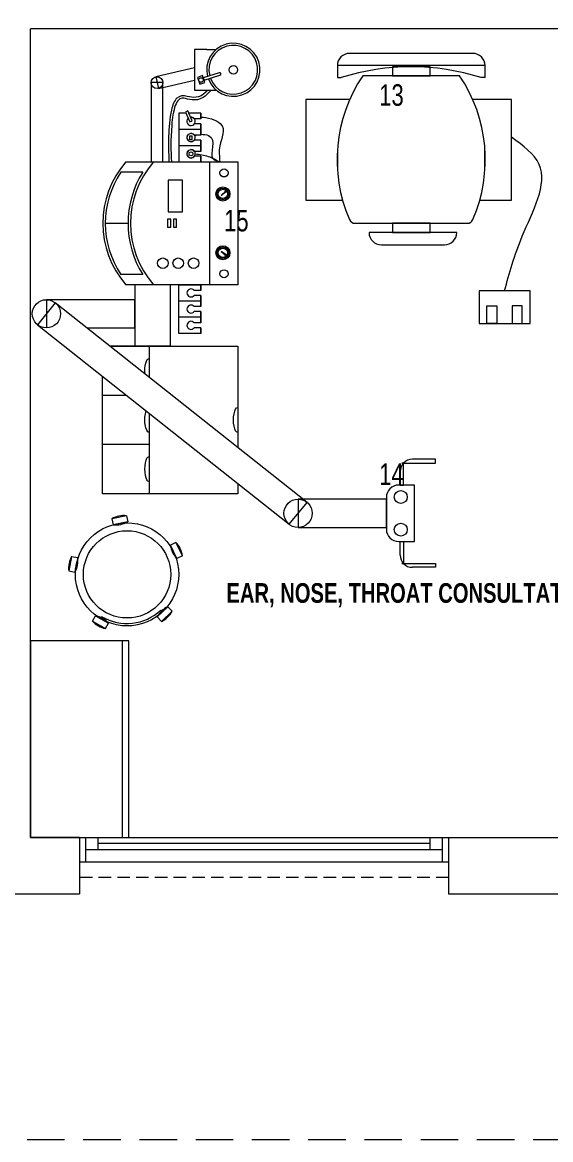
# Model space of a CAD drawing. Header units: millimetres. Extents: x -160614 to 59925, y -157025 to 0.
# Drawn here: x -33385 to -31237, y -117093 to -112546 of the extents above; entities that cross this region are included whole.
import ezdxf

# ---------------------------------------------------------------- set-up
doc = ezdxf.new("R2010")
doc.units = ezdxf.units.MM
doc.header["$LTSCALE"] = 8
doc.linetypes.add('HIDDEN', pattern=[9.525, 6.35, -3.175])
for name, color, linetype, lineweight in [('72_EGR_BASE_TEXT', 9, 'Continuous', 5), ('72_EGR_EQP_TAG', 9, 'Continuous', 5), ('Aluminum', 9, 'Continuous', 5), ('LOADING', 9, 'Continuous', 5), ('Proj', 9, 'Continuous', 5), ('Walls', 9, 'Continuous', 5)]:
    doc.layers.add(name, color=color, linetype=linetype, lineweight=lineweight)
doc.styles.add('X3G_ENTITY_257CFD', font='swisscl.ttf', dxfattribs={"height": 200})
doc.styles.add('X3G_ENTITY_9EC9', font='swisscl.ttf', dxfattribs={"height": 0.2})

# ---------------------------------------------------------------- blocks, each defined once
blk = doc.blocks.new('GF21027-P')
at = {"layer": 'LOADING'}
for p, q in [((0.4, 0.4), (-0.4, 0.4)), ((-0.4, 0.4), (-0.4, 0)), ((0.4, 0), (0.4, 0.4)), ((-0.4, 0.025), (0.4, 0.025)), ((-0.4, 0), (0.4, 0))]:
    blk.add_line(p, q, dxfattribs=at)
blk = doc.blocks.new('HF10037B-P')
at = {"layer": 'LOADING'}
for p, q in [((0.2459, 0.134), (0.1859, 0.134)), ((0.1859, 0.134), (0.1859, 0.109)), ((0.2459, 0.109), (0.1859, 0.109)), ((0.2459, 0.134), (0.2459, 0.109)), ((0, 0), (-0.0142, -0.0583)), ((0, 0), (0.0243, -0.0059)), ((0.0243, -0.0059), (0.01, -0.0642)), ((0.4069, -0.0417), (0.4165, -0.0387)), ((0.4071, -0.0094), (0.431, -0.0018)), ((0.4071, -0.0094), (0.4255, -0.0665)), ((0.431, -0.0018), (0.4493, -0.0589)), ((-0.0142, -0.0583), (0.01, -0.0642)), ((0.4255, -0.0665), (0.4493, -0.0589)), ((0.0524, -0.2725), (0.0674, -0.2525)), ((0.0524, -0.2725), (0.1004, -0.3085)), ((0.0674, -0.2525), (0.1154, -0.2885)), ((0.3125, -0.2897), (0.362, -0.2558)), ((0.3267, -0.268), (0.3323, -0.2763)), ((0.3761, -0.2764), (0.362, -0.2558)), ((0.1004, -0.3085), (0.1154, -0.2885)), ((0.3266, -0.3103), (0.3125, -0.2897)), ((0.3266, -0.3103), (0.3761, -0.2764))]:
    blk.add_line(p, q, dxfattribs=at)
for radius in [0.21, 0.1775]:
    blk.add_circle((0.2161, -0.1014), radius, dxfattribs=at)
for centre, radius, start, end in [((0.2159, 0.0465), 0.0925, 71.0754, 108.9246), ((0.2159, 0.1965), 0.0925, 251.0754, 288.9246), ((0.0779, -0.0499), 0.0925, 147.3419, 185.1912), ((-0.0678, -0.0143), 0.0925, 327.3419, 5.1912), ((0.2161, -0.1014), 0.2, 303.6037, 17.3657), ((0.4996, -0.0113), 0.0925, 178.8412, 216.6904), ((0.3568, -0.057), 0.0925, 358.8412, 36.6904), ((0.1289, -0.2205), 0.0925, 214.1875, 252.0368), ((0.0389, -0.3404), 0.0925, 34.1875, 72.0368), ((0.3867, -0.3449), 0.0925, 105.5121, 143.3614), ((0.3019, -0.2212), 0.0925, 285.5121, 323.3614)]:
    blk.add_arc(centre, radius, start, end, dxfattribs=at)
blk = doc.blocks.new('1stF')
at = {"layer": 'Aluminum', "color": 9}
for p, q in [((-33152.3, -115862.6, 0.1), (-31652.3, -115862.6, 0.1)), ((-33127.3, -115962.6, 0.1), (-33127.3, -115862.6, 0.1)), ((-33077.3, -115912.6, 0.1), (-33077.3, -115862.6, 0.1)), ((-31727.3, -115912.6, 0.1), (-31727.3, -115862.6, 0.1)), ((-31677.3, -115962.6, 0.1), (-31677.3, -115862.6, 0.1)), ((-33127.3, -115912.6, 0.1), (-31677.3, -115912.6, 0.1)), ((-31727.3, -115887.6, 0.1), (-33077.3, -115887.6, 0.1)), ((-33152.3, -115962.6, 0.1), (-31652.3, -115962.6, 0.1))]:
    blk.add_line(p, q, dxfattribs=at)
at = {"layer": 'LOADING', "color": 9}
for p, q in [((-32635.3, -112656.7, 0), (-32685.1, -112656.7, 0)), ((-32685.1, -112656.7, 0), (-32685.1, -112821.9, 0)), ((-32635.3, -112656.7, 0), (-32597, -112656.7, 0)), ((-31553.9, -112672.6, 0), (-32054.3, -112672.6, 0)), ((-32685.1, -112731.8, 0), (-32842.9, -112768.3, 0)), ((-31503.9, -112722, 0), (-32104.3, -112722, 0)), ((-32104.3, -112722.6, 0), (-32104.3, -112771.3, 0)), ((-31880.6, -112727, 0), (-31880.6, -112763.9, 0)), ((-31727.6, -112727, 0), (-31880.6, -112727, 0)), ((-31727.6, -112763.9, 0), (-31727.6, -112727, 0)), ((-31503.9, -112771.3, 0), (-31503.9, -112722.6, 0)), ((-32813.4, -112791.7, 0), (-32861.5, -112791.7, 0)), ((-32861.5, -112791.7, 0), (-32861.5, -113114.2, 0)), ((-32842.9, -112768.3, 0), (-32832.1, -112815.1, 0)), ((-32832.1, -112815.1, 0), (-32685.1, -112781.2, 0)), ((-32813.4, -113114.2, 0), (-32813.4, -112791.7, 0)), ((-32652, -112763.3, 0), (-32673, -112770.1, 0)), ((-32673, -112770.1, 0), (-32664, -112797.9, 0)), ((-32664, -112797.9, 0), (-32643, -112791.1, 0)), ((-32643, -112791.1, 0), (-32652, -112763.3, 0)), ((-32584.9, -112751.2, 0), (-32649.2, -112772.1, 0)), ((-32649.2, -112772.1, 0), (-32645.9, -112782.2, 0)), ((-32645.9, -112782.2, 0), (-32581.6, -112761.4, 0)), ((-32104.3, -112771.3, 0), (-32088.3, -112771.3, 0)), ((-31607, -112763.9, 0), (-32001.2, -112763.9, 0)), ((-31880.6, -112763.9, 0), (-31727.6, -112763.9, 0)), ((-31503.9, -112771.3, 0), (-31519.9, -112771.3, 0)), ((-32685.1, -112821.9, 0), (-32635.3, -112821.9, 0)), ((-32635.3, -112821.9, 0), (-32597, -112821.9, 0)), ((-32054.3, -112860.5, 0), (-32232.6, -112860.5, 0)), ((-32232.6, -112860.5, 0), (-32232.6, -113270.3, 0)), ((-31396.3, -112860.5, 0), (-31553.9, -112860.5, 0)), ((-31396.3, -113270.3, 0), (-31396.3, -112860.5, 0)), ((-32719.7, -112916.2, 0), (-32748.3, -112916.2, 0)), ((-32748.3, -112916.2, 0), (-32748.3, -113114.2, 0)), ((-32712.7, -112907, 0), (-32721.9, -112911.2, 0)), ((-32721.9, -112911.2, 0), (-32703.9, -112951.3, 0)), ((-32694.6, -112947.1, 0), (-32712.7, -112907, 0)), ((-32659.3, -112916.2, 0), (-32708.5, -112916.2, 0)), ((-32659.3, -112939.2, 0), (-32659.3, -112916.2, 0)), ((-32659.3, -112916.2, 0), (-32659.3, -112939.2, 0)), ((-32703.9, -112951.3, 0), (-32694.6, -112947.1, 0)), ((-32659.3, -112939.2, 0), (-32686.3, -112939.2, 0)), ((-32659.3, -112959.2, 0), (-32686.3, -112959.2, 0)), ((-32659.3, -113005.2, 0), (-32659.3, -112959.2, 0)), ((-32659.3, -112959.2, 0), (-32659.3, -112982.2, 0)), ((-32659.3, -112982.2, 0), (-32748.3, -112982.2, 0)), ((-32705.9, -113009.3, 0), (-32705.9, -113022.5, 0)), ((-32693.9, -113009.3, 0), (-32705.9, -113009.3, 0)), ((-32693.9, -113022.5, 0), (-32693.9, -113009.3, 0)), ((-32659.3, -113005.2, 0), (-32686.3, -113005.2, 0)), ((-32659.3, -112982.2, 0), (-32659.3, -113005.2, 0)), ((-32659.3, -113048.2, 0), (-32748.3, -113048.2, 0)), ((-32705.9, -113022.5, 0), (-32693.9, -113022.5, 0)), ((-32659.3, -113025.2, 0), (-32686.3, -113025.2, 0)), ((-32659.3, -113071.2, 0), (-32659.3, -113025.2, 0)), ((-32659.3, -113025.2, 0), (-32659.3, -113048.2, 0)), ((-32659.3, -113048.2, 0), (-32659.3, -113071.2, 0)), ((-32104.1, -113063.9, 0), (-32104.1, -113147.4, 0)), ((-31504.1, -113147.4, 0), (-31504.1, -113063.9, 0)), ((-32659.3, -113071.2, 0), (-32686.3, -113071.2, 0)), ((-32659.3, -113091.2, 0), (-32686.3, -113091.2, 0)), ((-32659.3, -113114.2, 0), (-32659.3, -113091.2, 0)), ((-32659.3, -113091.2, 0), (-32659.3, -113114.2, 0)), ((-32895.7, -113156.2, 0), (-32984.1, -113156.2, 0)), ((-32964.6, -113114.2, 0), (-32509.5, -113114.2, 0)), ((-32748.3, -113114.2, 0), (-32659.3, -113114.2, 0)), ((-32624.5, -113114.2, 0), (-32624.5, -113614.2, 0)), ((-32509.5, -113114.2, 0), (-32509.5, -113614.2, 0)), ((-32792.5, -113188.9, 0), (-32792.5, -113316.9, 0)), ((-32734.4, -113188.9, 0), (-32792.5, -113188.9, 0)), ((-32734.4, -113316.9, 0), (-32734.4, -113188.9, 0)), ((-32593.4, -113244.5, 0), (-32588.4, -113244.5, 0)), ((-32583, -113231.3, 0), (-32586.6, -113227.8, 0)), ((-32576.3, -113250.1, 0), (-32570.6, -113245.3, 0)), ((-32575.1, -113248, 0), (-32570.6, -113245.2, 0)), ((-32574.1, -113249.3, 0), (-32570.4, -113245.4, 0)), ((-32569.6, -113225.7, 0), (-32569.6, -113220.7, 0)), ((-32569.6, -113225.7, 0), (-32569.6, -113220.7, 0)), ((-32560.3, -113234.8, 0), (-32568.7, -113243.6, 0)), ((-32568.6, -113243.7, 0), (-32555.7, -113233, 0)), ((-32558.3, -113237.1, 0), (-32568.6, -113243.8, 0)), ((-32555.7, -113233, 0), (-32560.3, -113234.8, 0)), ((-32555.7, -113233, 0), (-32558.3, -113237.1, 0)), ((-32556.2, -113231.3, 0), (-32552.6, -113227.8, 0)), ((-32545.8, -113244.5, 0), (-32550.8, -113244.5, 0)), ((-32583, -113257.7, 0), (-32586.6, -113261.2, 0)), ((-32576.3, -113250.1, 0), (-32575.1, -113248, 0)), ((-32576.3, -113250.1, 0), (-32574.1, -113249.3, 0)), ((-32569.6, -113268.3, 0), (-32569.6, -113263.3, 0)), ((-32569.6, -113268.3, 0), (-32569.6, -113263.3, 0)), ((-32556.2, -113257.7, 0), (-32552.6, -113261.2, 0)), ((-32232.6, -113270.3, 0), (-32083, -113270.3, 0)), ((-31525.3, -113270.3, 0), (-31396.3, -113270.3, 0)), ((-32792.5, -113316.9, 0), (-32734.4, -113316.9, 0)), ((-32955.3, -113364.2, 0), (-33047.6, -113364.2, 0)), ((-32794.2, -113346.8, 0), (-32794.2, -113380, 0)), ((-32780.9, -113346.8, 0), (-32794.2, -113346.8, 0)), ((-32794.2, -113380, 0), (-32780.9, -113380, 0)), ((-32780.9, -113380, 0), (-32780.9, -113346.8, 0)), ((-32771, -113346.8, 0), (-32771, -113380, 0)), ((-32757.7, -113346.8, 0), (-32771, -113346.8, 0)), ((-32771, -113380, 0), (-32757.7, -113380, 0)), ((-32757.7, -113380, 0), (-32757.7, -113346.8, 0)), ((-32032.2, -113363.9, 0), (-31576, -113363.9, 0)), ((-31880.6, -113363.9, 0), (-31880.6, -113400.8, 0)), ((-31727.6, -113363.9, 0), (-31880.6, -113363.9, 0)), ((-31727.6, -113400.8, 0), (-31727.6, -113363.9, 0)), ((-31975.3, -113400.8, 0), (-31975.3, -113401.7, 0)), ((-31619, -113400.8, 0), (-31975.3, -113400.8, 0)), ((-31880.6, -113400.8, 0), (-31727.6, -113400.8, 0)), ((-31619, -113401.7, 0), (-31619, -113400.8, 0)), ((-32583, -113470.7, 0), (-32586.6, -113467.2, 0)), ((-32569.6, -113460.1, 0), (-32569.6, -113465.1, 0)), ((-32569.6, -113460.1, 0), (-32569.6, -113465.1, 0)), ((-32556.2, -113470.7, 0), (-32552.6, -113467.2, 0)), ((-31925.3, -113451.7, 0), (-31669, -113451.7, 0)), ((-32593.4, -113483.9, 0), (-32588.4, -113483.9, 0)), ((-32583, -113497.1, 0), (-32586.6, -113500.6, 0)), ((-32576.3, -113478.3, 0), (-32570.6, -113483.1, 0)), ((-32576.3, -113478.3, 0), (-32575.1, -113480.3, 0)), ((-32576.3, -113478.3, 0), (-32574.1, -113479.1, 0)), ((-32575.1, -113480.3, 0), (-32570.6, -113483.2, 0)), ((-32574.1, -113479.1, 0), (-32570.4, -113483, 0)), ((-32569.6, -113502.7, 0), (-32569.6, -113507.7, 0)), ((-32569.6, -113502.7, 0), (-32569.6, -113507.7, 0)), ((-32560.3, -113493.6, 0), (-32568.7, -113484.8, 0)), ((-32558.3, -113491.3, 0), (-32568.6, -113484.6, 0)), ((-32568.6, -113484.7, 0), (-32555.7, -113495.4, 0)), ((-32555.7, -113495.4, 0), (-32560.3, -113493.6, 0)), ((-32555.7, -113495.4, 0), (-32558.3, -113491.3, 0)), ((-32556.2, -113497.1, 0), (-32552.6, -113500.6, 0)), ((-32545.8, -113483.9, 0), (-32550.8, -113483.9, 0)), ((-32895.7, -113572.1, 0), (-32984.1, -113572.1, 0)), ((-32509.5, -113614.2, 0), (-32964.6, -113614.2, 0)), ((-32928.2, -113614.2, 0), (-32928.2, -113864.2, 0)), ((-32784.5, -113614.2, 0), (-32784.5, -113864.2, 0)), ((-32748.3, -113812.2, 0), (-32748.3, -113614.2, 0)), ((-32748.3, -113614.2, 0), (-32659.3, -113614.2, 0)), ((-32659.3, -113637.2, 0), (-32686.3, -113637.2, 0)), ((-32659.3, -113614.2, 0), (-32659.3, -113637.2, 0)), ((-32659.3, -113637.2, 0), (-32659.3, -113614.2, 0)), ((-31320.4, -113638.2, 0), (-31528.4, -113638.2, 0)), ((-31528.4, -113638.2, 0), (-31528.4, -113771.8, 0)), ((-31320.4, -113771.8, 0), (-31320.4, -113638.2, 0)), ((-33251.4, -113687.3, 0), (-33322.9, -113777.3, 0)), ((-32928.2, -113674.8, 0), (-33287.1, -113674.8, 0)), ((-33287.1, -113674.8, 0), (-33287.1, -113789.7, 0)), ((-32227.5, -114499.7, 0), (-33251.4, -113687.3, 0)), ((-32928.2, -113789.7, 0), (-32928.2, -113674.8, 0)), ((-32659.3, -113680.2, 0), (-32748.3, -113680.2, 0)), ((-32659.3, -113657.2, 0), (-32686.3, -113657.2, 0)), ((-32659.3, -113657.2, 0), (-32659.3, -113703.2, 0)), ((-32659.3, -113680.2, 0), (-32659.3, -113657.2, 0)), ((-32659.3, -113703.2, 0), (-32659.3, -113680.2, 0)), ((-31496.2, -113700.1, 0), (-31455.4, -113700.1, 0)), ((-31496.2, -113771.8, 0), (-31496.2, -113700.1, 0)), ((-31455.4, -113700.1, 0), (-31455.4, -113771.8, 0)), ((-31352.6, -113700.1, 0), (-31393.4, -113700.1, 0)), ((-31393.4, -113700.1, 0), (-31393.4, -113771.8, 0)), ((-31352.6, -113771.8, 0), (-31352.6, -113700.1, 0)), ((-32659.3, -113746.2, 0), (-32748.3, -113746.2, 0)), ((-32659.3, -113703.2, 0), (-32686.3, -113703.2, 0)), ((-32659.3, -113723.2, 0), (-32686.3, -113723.2, 0)), ((-32659.3, -113723.2, 0), (-32659.3, -113769.2, 0)), ((-32659.3, -113746.2, 0), (-32659.3, -113723.2, 0)), ((-32659.3, -113769.2, 0), (-32659.3, -113746.2, 0)), ((-33322.9, -113777.3, 0), (-32300.5, -114588.5, 0)), ((-33122.3, -113789.7, 0), (-32928.2, -113789.7, 0)), ((-32659.3, -113769.2, 0), (-32686.3, -113769.2, 0)), ((-32659.3, -113789.2, 0), (-32686.3, -113789.2, 0)), ((-32659.3, -113789.2, 0), (-32659.3, -113812.2, 0)), ((-32659.3, -113812.2, 0), (-32659.3, -113789.2, 0)), ((-31528.4, -113771.8, 0), (-31320.4, -113771.8, 0)), ((-31455.4, -113771.8, 0), (-31496.2, -113771.8, 0)), ((-31393.4, -113771.8, 0), (-31352.6, -113771.8, 0)), ((-32659.3, -113812.2, 0), (-32748.3, -113812.2, 0)), ((-32784.5, -113864.2, 0), (-33028.5, -113864.2, 0)), ((-33028.5, -113864.2, 0), (-32509.5, -113864.2, 0)), ((-32869.9, -113864.2, 0), (-32869.9, -113990, 0)), ((-32869.9, -113864.2, 0), (-32869.9, -113990, 0)), ((-32509.5, -113864.2, 0), (-32509.5, -114275.9, 0)), ((-33059.5, -114464.2, 0), (-33059.5, -113986.3, 0)), ((-32961.3, -114064.2, 0), (-33059.5, -114064.2, 0)), ((-32869.9, -114136.7, 0), (-32869.9, -114464.2, 0)), ((-32869.9, -114136.7, 0), (-32869.9, -114264.2, 0)), ((-32869.9, -114264.2, 0), (-33059.5, -114264.2, 0)), ((-32869.9, -114264.2, 0), (-32869.9, -114464.2, 0)), ((-31704.7, -114324.4, 0), (-31799.1, -114324.4, 0)), ((-31704.7, -114339.7, 0), (-31704.7, -114324.4, 0)), ((-31849.1, -114374.4, 0), (-31849.1, -114429.2, 0)), ((-31841.9, -114339.7, 0), (-31704.7, -114339.7, 0)), ((-31834.7, -114339.7, 0), (-31841.9, -114339.7, 0)), ((-31834.7, -114429.2, 0), (-31834.7, -114339.7, 0)), ((-32509.5, -114422.7, 0), (-32509.5, -114464.2, 0)), ((-31790.2, -114429.2, 0), (-31855, -114429.2, 0)), ((-31849.1, -114429.2, 0), (-31834.7, -114429.2, 0)), ((-31790.2, -114659, 0), (-31790.2, -114429.2, 0)), ((-32509.5, -114464.2, 0), (-33059.5, -114464.2, 0)), ((-32300.5, -114588.5, 0), (-32227.5, -114499.7, 0)), ((-32264, -114486.6, 0), (-32264, -114601.6, 0)), ((-31905, -114486.6, 0), (-32264, -114486.6, 0)), ((-31905, -114479.2, 0), (-31905, -114609, 0)), ((-31905, -114601.6, 0), (-31905, -114486.6, 0)), ((-32264, -114601.6, 0), (-31905, -114601.6, 0)), ((-31855, -114659, 0), (-31790.2, -114659, 0)), ((-31849.1, -114713.8, 0), (-31849.1, -114659, 0)), ((-31849.1, -114659, 0), (-31834.7, -114659, 0)), ((-31834.7, -114659, 0), (-31834.7, -114748.5, 0)), ((-31841.9, -114748.5, 0), (-31704.7, -114748.5, 0)), ((-31834.7, -114748.5, 0), (-31841.9, -114748.5, 0)), ((-31704.7, -114763.8, 0), (-31799.1, -114763.8, 0)), ((-31704.7, -114748.5, 0), (-31704.7, -114763.8, 0))]:
    blk.add_line(p, q, dxfattribs=at)
for centre, radius in [((-32527.1, -112739.3, 0), 17.5), ((-32837.5, -112791.7, 0), 24.1), ((-32837.5, -112791.7, 0), 24.1), ((-32659, -112780.9, 0), 9.25), ((-32699.3, -113081.2, 0), 7.82), ((-32565, -113159, 0), 16.6), ((-32569.6, -113244.5, 0), 28.8), ((-32569.6, -113244.5, 0), 23.8), ((-32569.6, -113244.5, 0), 18.8), ((-32569.6, -113244.5, 0), 1.24), ((-32569.6, -113244.5, 0), 1.24), ((-32569.6, -113483.9, 0), 28.8), ((-32569.6, -113483.9, 0), 23.8), ((-32569.6, -113483.9, 0), 18.8), ((-32813.7, -113526.5, 0), 21.6), ((-32751.2, -113526.5, 0), 21.6), ((-32688.8, -113526.5, 0), 21.6), ((-32569.6, -113483.9, 0), 1.24), ((-32569.6, -113483.9, 0), 1.24), ((-32565, -113569.4, 0), 16.6), ((-33287.1, -113732.3, 0), 57.5), ((-31846.4, -114477.7, 0), 26.3), ((-32264, -114544.1, 0), 57.5), ((-31846.4, -114610.5, 0), 26.3)]:
    blk.add_circle(centre, radius, dxfattribs=at)
for centre, radius, start, end in [((-32527.1, -112739.3, 0), 108.2, 200.2012, 194.5392), ((-32527.1, -112739.3, 0), 99.2, 200.402, 194.2256), ((-32054.3, -112722.6, 0), 50, 90, 180), ((-31553.9, -112722.6, 0), 50, 0, 90), ((-31804.1, -113659.5, 0), 932.5, 72.2567, 107.7433), ((-32583.2, -112756.3, 0), 5.34, 287.9897, 107.9897), ((-31493.7, -113105.6, 0), 611.8, 146.0421, 203.4207), ((-32114.5, -113105.6, 0), 611.8, 336.5793, 33.9579), ((-32699.3, -112949.2, 0), 17.2, 131.3679, 97.0514), ((-32699.3, -112949.2, 0), 16.3, 37.727, 96.0827), ((-32699.3, -113015.2, 0), 17.2, 131.3679, 97.0514), ((-32699.3, -113015.2, 0), 16.3, 37.727, 322.273), ((-32699.3, -113081.2, 0), 17.2, 131.3679, 97.0514), ((-32699.3, -113081.2, 0), 16.3, 37.727, 322.273), ((-32675.2, -113364.2, 0), 382.4, 139.1751, 220.8249), ((-32675.2, -113364.2, 0), 372.4, 146.0561, 213.9439), ((-32562.9, -113364.2, 0), 392.4, 147.9999, 212.0001), ((-32562.9, -113364.2, 0), 382.4, 139.1751, 220.8249), ((-32032.2, -113338.9, 0), 25, 203.4207, 270), ((-31576, -113338.9, 0), 25, 270, 336.5793), ((-31925.3, -113401.7, 0), 50, 180, 270), ((-31669, -113401.7, 0), 50, 270, 0), ((-32699.3, -113647.2, 0), 16.3, 37.727, 322.273), ((-32699.3, -113713.2, 0), 16.3, 37.727, 322.273), ((-32699.3, -113779.2, 0), 16.3, 37.727, 322.273), ((-31799.1, -114374.4, 0), 50, 90, 180), ((-31855, -114479.2, 0), 50, 90, 180), ((-31855, -114609, 0), 50, 180, 270), ((-31799.1, -114713.8, 0), 50, 180, 270)]:
    blk.add_arc(centre, radius, start, end, dxfattribs=at)
at = {"layer": 'LOADING', "color": 9, "extrusion": (0, 0, -1)}
for centre, start_param, end_param in [((-32869.9, -113964.2, 0), 1.314296, 3.141593), ((-32869.9, -114164.2, 0), 0, 2.380645), ((-32509.5, -114164.2, 0), 0, 3.141593), ((-32869.9, -114364.2, 0), 0, 3.141593)]:
    blk.add_ellipse(centre, major_axis=(0, -50.7), ratio=0.333332, start_param=start_param, end_param=end_param, dxfattribs=at)
at = {"layer": 'LOADING', "color": 9}
for points, knots in [([(-32630.4, -112821.9, 0), (-32632.6, -112824.4, 0), (-32635, -112826.9, 0), (-32666.2, -112857.8, 0), (-32691.7, -112852.9, 0), (-32730.3, -112844.1, 0), (-32746.3, -112844.2, 0), (-32767.7, -112865.9, 0), (-32774.2, -112883.4, 0), (-32786.8, -112937.3, 0), (-32789.2, -112977.5, 0), (-32791.4, -113041.7, 0), (-32790.7, -113069.1, 0), (-32789.4, -113101.8, 0), (-32789.2, -113108.1, 0), (-32788.9, -113114.4, 0)], [0.0525518, 0.0525518, 0.0525518, 0.0525518, 0.0586331, 0.0586331, 0.1331523, 0.1331523, 0.1849884, 0.1849884, 0.2368244, 0.2368244, 0.3240068, 0.3240068, 0.4111891, 0.4111891, 0.4321683, 0.4321683, 0.4321683, 0.4321683]), ([(-32616.7, -112821.9, 0), (-32627.5, -112834, 0), (-32639, -112845.7, 0), (-32681.5, -112871.4, 0), (-32710.3, -112857.4, 0), (-32745.8, -112853, 0), (-32755, -112863.4, 0), (-32771.1, -112906.4, 0), (-32775.3, -112936.6, 0), (-32782.7, -113025.7, 0), (-32780.8, -113070.1, 0), (-32778.9, -113114, 0)], [0.048018, 0.048018, 0.048018, 0.048018, 0.0744053, 0.0744053, 0.1474121, 0.1474121, 0.2165982, 0.2165982, 0.2857843, 0.2857843, 0.4321683, 0.4321683, 0.4321683, 0.4321683]), ([(-32659.3, -112932, 0), (-32634.2, -112932.4, 0), (-32539.7, -112958.5, 0), (-32592.5, -113042.7, 0), (-32583, -113092.4, 0), (-32582.6, -113114.2, 0)], [0.0432729, 0.0432729, 0.0432729, 0.0432729, 0.1023316, 0.1931304, 0.2585477, 0.2585477, 0.2585477, 0.2585477]), ([(-32659.3, -113002, 0), (-32648.6, -113001.8, 0), (-32582.8, -113010.6, 0), (-32638.7, -113098, 0), (-32593.3, -113111.1, 0), (-32582.6, -113114.2, 0)], [0.0329912, 0.0329912, 0.0329912, 0.0329912, 0.0543483, 0.1505593, 0.180495, 0.180495, 0.180495, 0.180495]), ([(-31424.4, -113638.2, 0), (-31404.7, -113566.5, 0), (-31359.6, -113402.3, 0), (-31214, -113147, 0), (-31349.5, -113047.8, 0), (-31396.3, -113013.6, 0)], [0, 0, 0, 0, 0.2328437, 0.5330093, 0.6912014, 0.6912014, 0.6912014, 0.6912014]), ([(-32682, -113081.2, 0), (-32664.1, -113083.8, 0), (-32628.9, -113088.8, 0), (-32597.8, -113105.8, 0), (-32582.6, -113114.2, 0)], [0, 0, 0, 0, 0.0539016, 0.1055574, 0.1055574, 0.1055574, 0.1055574])]:
    blk.add_open_spline(points, degree=3, knots=knots, dxfattribs=at)
for points in [[(-32684.2, -112940.9, 0), (-32684, -112940.3, 0), (-32683.8, -112939.7, 0), (-32683.5, -112939.2, 0)], [(-32683.3, -113008.6, 0), (-32682.5, -113007.3, 0), (-32680.8, -113006.1, 0), (-32678.5, -113005.2, 0)]]:
    blk.add_open_spline(points, degree=3, dxfattribs=at)
at = {"layer": 'Proj', "color": 9, "linetype": 'HIDDEN'}
blk.add_line((-31652.3, -116025.4, 0.1), (-33152.3, -116025.4, 0.1), dxfattribs=at)
at = {"layer": 'Proj', "color": 9, "linetype": 'HIDDEN', "ltscale": 3, "elevation": 0.1}
blk.add_lwpolyline([(-23322.3, -93192.6), (-74742.3, -93192.6), (-74742.3, -117092.6), (-23322.3, -117092.6)], dxfattribs=at)
at = {"layer": 'Walls', "color": 9}
for p, q in [((-33352.3, -115862.6, 0.1), (-33352.3, -112572.6, 0.1)), ((-29152.3, -112572.6, 0.1), (-33352.3, -112572.6, 0.1)), ((-33152.3, -115862.6, 0.1), (-33352.3, -115862.6, 0.1)), ((-33152.3, -115862.6, 0.1), (-33152.3, -116092.6, 0.1)), ((-31652.3, -115862.6, 0.1), (-30540.9, -115864, 0.1)), ((-31652.3, -115862.6, 0.1), (-31652.3, -116092.6, 0.1)), ((-33736.6, -116092.6, 0.1), (-33152.3, -116092.6, 0.1)), ((-31652.3, -116092.6, 0.1), (-30222.3, -116092.6, 0.1))]:
    blk.add_line(p, q, dxfattribs=at)
at = {"layer": 'LOADING', "color": 9, "extrusion": (1.16581e-09, -2.75759e-10, -1), "xscale": -999.9999999999995, "yscale": 999.9999999999995, "zscale": 999.9999999999995, "rotation": 64.21868746407375}
blk.add_blockref('HF10037B-P', (32962, -114553.8, 0), dxfattribs=at)
at = {"layer": 'LOADING', "color": 9, "xscale": 1000, "yscale": 1000, "zscale": 1000, "rotation": 90.00000002095842}
blk.add_blockref('GF21027-P', (-32952.3, -115462.6, 0.1), dxfattribs=at)
at = {"layer": '72_EGR_BASE_TEXT', "color": 9, "insert": (-31338.8, -114828.2, 0.2), "char_height": 80, "width": 4223.97, "attachment_point": 2, "style": 'X3G_ENTITY_9EC9'}
blk.add_mtext('{\\fSwis721 LtCn BT|b1|i0|c0|p34;EAR, NOSE, THROAT CONSULTATION / EXAMINATION ROOM}', dxfattribs=at)
at = {"layer": '72_EGR_EQP_TAG', "color": 9, "char_height": 87.47, "attachment_point": 2, "style": 'X3G_ENTITY_257CFD'}
for s, insert in [('13', (-31884.3, -112798.3, 0)), ('15', (-32514.9, -113309.3, 0)), ('14', (-31884.3, -114340.9, 0))]:
    blk.add_mtext(s, dxfattribs=dict(at, insert=insert))

msp = doc.modelspace()

# ---------------------------------------------------------------- block references
at = {"layer": '72_EGR_EQP_TAG'}
msp.add_blockref('1stF', (0, 0), dxfattribs=at)

doc.saveas('drawing.dxf')
